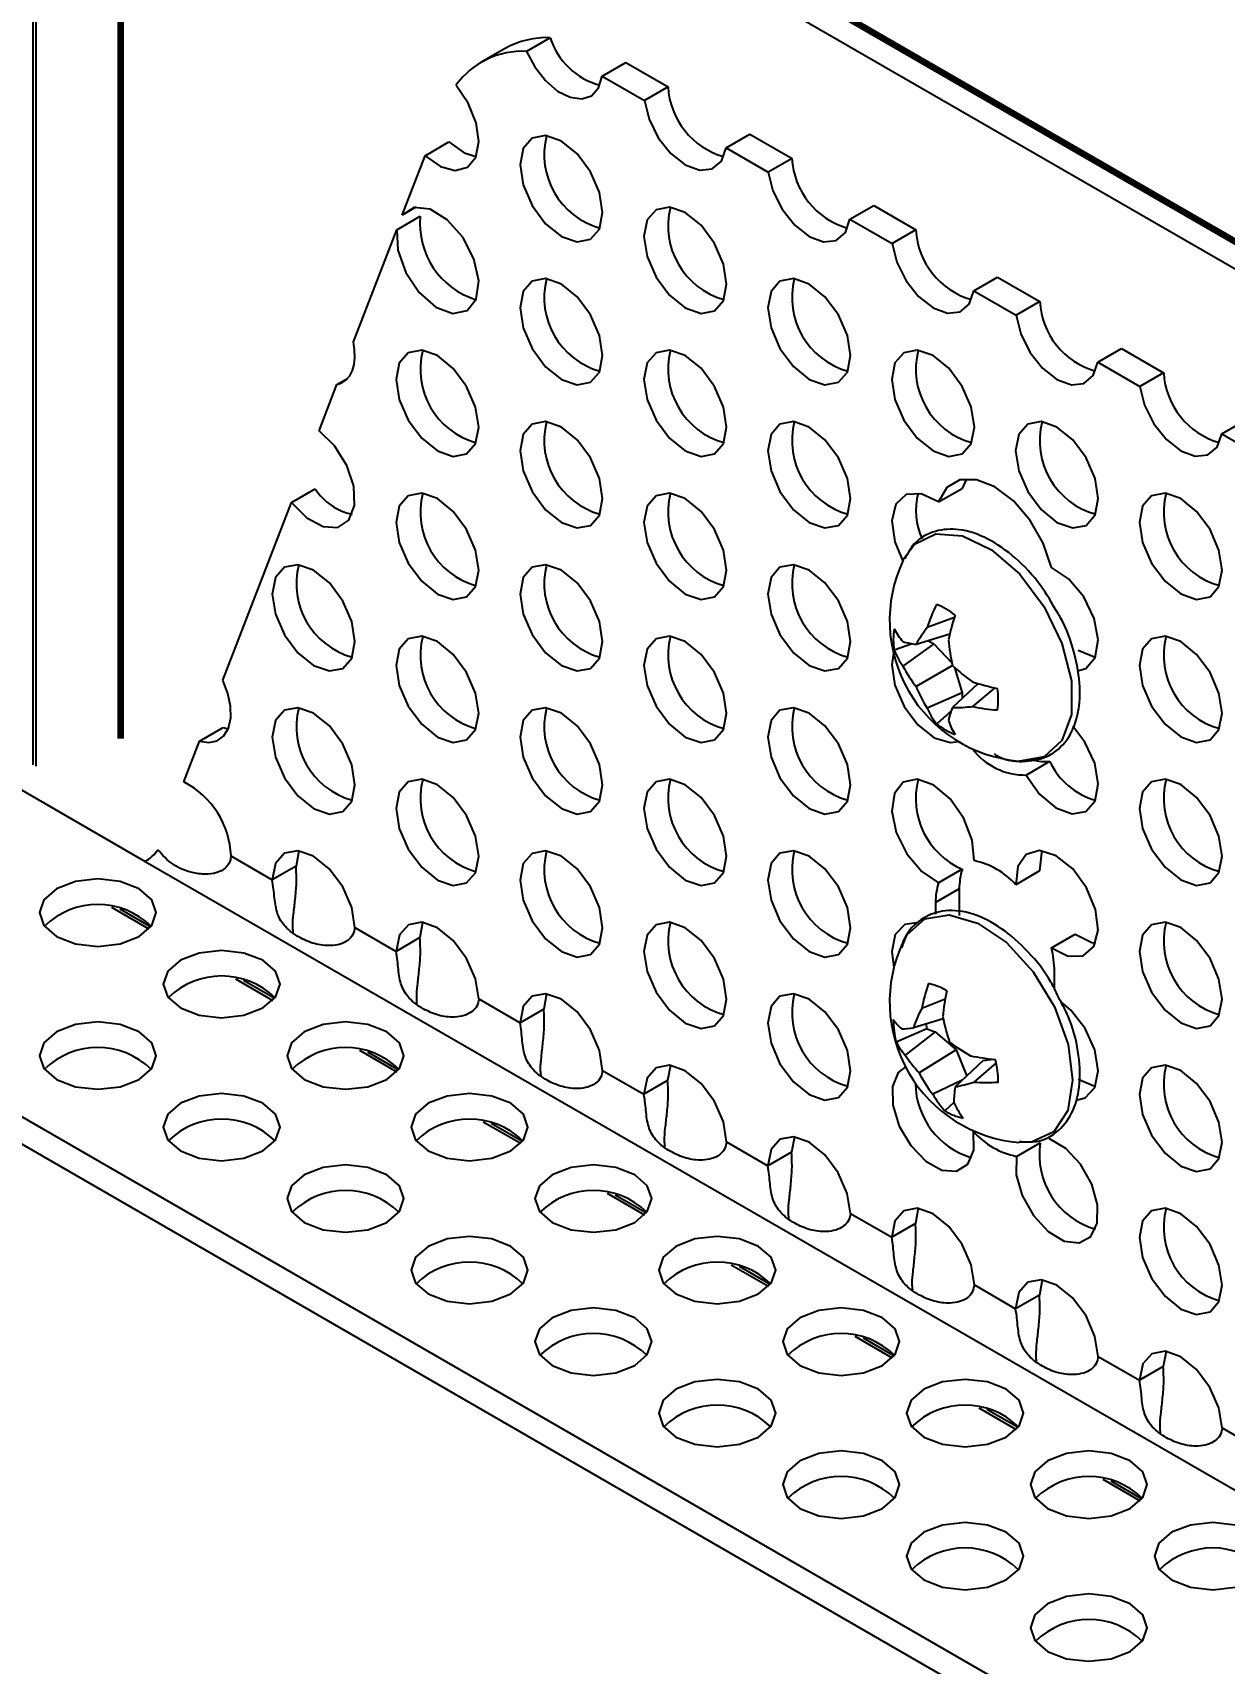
# Model space of a CAD drawing. Extents: x 0 to 13.3, y -7.3 to 0.
# Drawn here: x 2.824 to 4.1, y -6.412 to -4.666 of the extents above; entities that cross this region are included whole.
import ezdxf
from ezdxf import colors
from ezdxf.entities.mleader import LeaderData, LeaderLine
from ezdxf.math import Vec2, Vec3

# ---------------------------------------------------------------- set-up
doc = ezdxf.new("R2010")
doc.units = 0
doc.header["$LTSCALE"] = 0.5
doc.header["$MEASUREMENT"] = 0
doc.layers.get('0').update_dxf_attribs({"color": 255, "linetype": 'CONTINUOUS'})
for name, color, linetype in [('Brackets', 181, 'CONTINUOUS'), ('End Cap', 92, 'CONTINUOUS'), ('FAB DWG', 221, 'CONTINUOUS'), ('Hardware', 242, 'CONTINUOUS')]:
    doc.layers.add(name, color=color, linetype=linetype)
doc.styles.add('LSAD_Standard', font='arial.ttf')

msp = doc.modelspace()

# ---------------------------------------------------------------- linework, layer by layer
at = {"transparency": 16777216}
for p, q in [((3.756, -5.2306), (3.757, -5.2285)), ((3.8319, -5.8418), (3.8312, -5.8422))]:
    msp.add_line(p, q, dxfattribs=at)
at = {"layer": 'Brackets', "transparency": 16777216}
for p, q in [((3.3784, -4.6714), (3.353, -4.686)), ((3.33, -4.683), (3.3046, -4.6977)), ((3.434, -4.7126), (3.4594, -4.698)), ((3.434, -4.7126), (3.4791, -4.7387)), ((3.4594, -4.698), (3.5045, -4.724)), ((3.5045, -4.724), (3.4791, -4.7387)), ((3.2445, -4.7977), (3.2699, -4.783)), ((3.5666, -4.7892), (3.592, -4.7745)), ((3.592, -4.7745), (3.6371, -4.8006)), ((3.22, -4.8612), (3.2445, -4.7977)), ((3.5666, -4.7892), (3.6117, -4.8152)), ((3.6371, -4.8006), (3.6117, -4.8152)), ((3.2345, -4.8528), (3.22, -4.8612)), ((3.6991, -4.8657), (3.7245, -4.851)), ((3.7245, -4.851), (3.7697, -4.8771)), ((3.214, -4.877), (3.2393, -4.8623)), ((3.6991, -4.8657), (3.7443, -4.8918)), ((3.1677, -4.9971), (3.214, -4.877)), ((3.7697, -4.8771), (3.7443, -4.8918)), ((3.8317, -4.9422), (3.8571, -4.9276)), ((3.8571, -4.9276), (3.9022, -4.9536)), ((3.8317, -4.9422), (3.8769, -4.9683)), ((3.9022, -4.9536), (3.8769, -4.9683)), ((3.9643, -5.0188), (3.9897, -5.0041)), ((3.9897, -5.0041), (4.0348, -5.0302)), ((3.9643, -5.0188), (4.0094, -5.0448)), ((3.131, -5.0922), (3.1501, -5.0427)), ((3.1501, -5.0427), (3.1615, -5.0361)), ((4.0348, -5.0302), (4.0094, -5.0448)), ((4.0969, -5.0953), (4.1223, -5.0807)), ((4.0969, -5.0953), (4.142, -5.1214)), ((3.8238, -5.1436), (3.819, -5.1538)), ((3.1015, -5.1688), (3.1269, -5.1542)), ((3.7937, -5.1684), (3.819, -5.1538)), ((3.0281, -5.3593), (3.1015, -5.1688)), ((3.0029, -5.4246), (3.0283, -5.4099)), ((3.0283, -5.4099), (3.0338, -5.4111)), ((2.9862, -5.4679), (3.0029, -5.4246)), ((3.8878, -5.4607), (3.9131, -5.446)), ((2.7682, -5.4511), (2.945, -5.5531)), ((3.0367, -5.5473), (3.0809, -5.5728)), ((3.1092, -5.5418), (3.1063, -5.5582)), ((2.945, -5.5531), (4.7127, -6.5736)), ((3.1063, -5.5582), (3.0809, -5.5728)), ((3.8193, -5.5613), (3.7939, -5.576)), ((3.902, -5.5634), (3.8766, -5.5781)), ((3.816, -5.5826), (3.7907, -5.5973)), ((3.816, -5.5826), (3.816, -5.611)), ((3.7907, -5.5973), (3.7907, -5.6096)), ((3.2418, -5.6184), (3.2389, -5.6347)), ((2.4655, -5.6258), (4.9713, -7.0724)), ((3.1693, -5.6238), (3.2135, -5.6494)), ((3.2389, -5.6347), (3.2135, -5.6494)), ((3.9147, -5.6457), (3.9401, -5.6311)), ((2.4655, -5.6551), (4.9713, -7.1017)), ((3.9179, -5.6898), (3.9179, -5.6708)), ((3.3019, -5.7004), (3.3461, -5.7259)), ((3.3744, -5.6949), (3.3714, -5.7112)), ((3.3714, -5.7112), (3.3461, -5.7259)), ((3.4344, -5.7769), (3.4786, -5.8024)), ((3.507, -5.7714), (3.504, -5.7878)), ((3.504, -5.7878), (3.4786, -5.8024)), ((3.6396, -5.848), (3.6366, -5.8643)), ((3.567, -5.8535), (3.6112, -5.879)), ((3.6366, -5.8643), (3.6112, -5.879)), ((3.8774, -5.8689), (3.9028, -5.8543)), ((3.6996, -5.93), (3.7438, -5.9555)), ((3.7721, -5.9245), (3.7692, -5.9409)), ((3.7692, -5.9409), (3.7438, -5.9555)), ((3.9047, -6.0011), (3.9018, -6.0174)), ((3.8322, -6.0065), (3.8764, -6.0321)), ((3.9018, -6.0174), (3.8764, -6.0321)), ((3.9648, -6.0831), (4.009, -6.1086)), ((4.0373, -6.0776), (4.0344, -6.0939)), ((4.0344, -6.0939), (4.009, -6.1086)), ((4.0974, -6.1596), (4.1416, -6.1851))]:
    msp.add_line(p, q, dxfattribs=at)
at = {"layer": 'Brackets', "transparency": 16777216, "flags": 128}
for points in [[(3.353, -4.686), (3.3619, -4.7027), (3.3733, -4.7173), (3.3862, -4.7285), (3.3996, -4.7352), (3.412, -4.737), (3.4225, -4.7335), (3.4301, -4.7251), (3.434, -4.7126)], [(3.2445, -4.7977), (3.2608, -4.8092), (3.2766, -4.8136), (3.2898, -4.8101), (3.2987, -4.7993), (3.3019, -4.7826), (3.299, -4.7624), (3.2905, -4.7413), (3.2775, -4.7224)], [(3.4791, -4.7387), (3.4841, -4.7587), (3.4939, -4.7785), (3.5074, -4.7955), (3.5228, -4.8076), (3.5383, -4.8133), (3.5517, -4.8118), (3.5616, -4.8034), (3.5666, -4.7892)], [(3.2699, -4.783), (3.2861, -4.7946), (3.2989, -4.7987)], [(3.3903, -4.7821), (3.3733, -4.7762), (3.359, -4.779), (3.3494, -4.79), (3.3461, -4.8076), (3.3494, -4.829), (3.359, -4.8511), (3.3733, -4.8705), (3.3903, -4.8841), (3.4072, -4.89), (3.4215, -4.8872), (3.4311, -4.8762), (3.4344, -4.8586), (3.4311, -4.8371), (3.4215, -4.815), (3.4072, -4.7957), (3.3903, -4.7821)], [(3.6117, -4.8152), (3.6167, -4.8352), (3.6265, -4.855), (3.64, -4.872), (3.6554, -4.8841), (3.6708, -4.8898), (3.6843, -4.8884), (3.6942, -4.88), (3.6991, -4.8657)], [(3.5228, -4.8586), (3.5059, -4.8527), (3.4916, -4.8555), (3.482, -4.8665), (3.4786, -4.8841), (3.482, -4.9056), (3.4916, -4.9277), (3.5059, -4.947), (3.5228, -4.9607), (3.5398, -4.9665), (3.5541, -4.9638), (3.5637, -4.9527), (3.567, -4.9351), (3.5637, -4.9137), (3.5541, -4.8916), (3.5398, -4.8722), (3.5228, -4.8586)], [(3.214, -4.877), (3.2151, -4.8989), (3.2237, -4.9226), (3.2381, -4.9442), (3.256, -4.9597), (3.2741, -4.9665), (3.2894, -4.9635), (3.2992, -4.9511), (3.3018, -4.9315), (3.2967, -4.9081), (3.2848, -4.885), (3.2682, -4.8662), (3.2498, -4.8549), (3.2327, -4.8531), (3.22, -4.8612)], [(3.7443, -4.8918), (3.7493, -4.9118), (3.7591, -4.9315), (3.7726, -4.9485), (3.788, -4.9606), (3.8034, -4.9663), (3.8169, -4.9649), (3.8267, -4.9565), (3.8317, -4.9422)], [(3.3903, -4.9352), (3.3733, -4.9293), (3.359, -4.9321), (3.3494, -4.9431), (3.3461, -4.9607), (3.3494, -4.9821), (3.359, -5.0042), (3.3733, -5.0236), (3.3903, -5.0372), (3.4072, -5.0431), (3.4215, -5.0403), (3.4311, -5.0293), (3.4344, -5.0117), (3.4311, -4.9902), (3.4215, -4.9681), (3.4072, -4.9488), (3.3903, -4.9352)], [(3.6554, -4.9351), (3.6385, -4.9293), (3.6242, -4.932), (3.6146, -4.9431), (3.6112, -4.9607), (3.6146, -4.9821), (3.6242, -5.0042), (3.6385, -5.0235), (3.6554, -5.0372), (3.6723, -5.0431), (3.6867, -5.0403), (3.6963, -5.0293), (3.6996, -5.0117), (3.6963, -4.9902), (3.6867, -4.9681), (3.6723, -4.9488), (3.6554, -4.9351)], [(3.8769, -4.9683), (3.8818, -4.9883), (3.8917, -5.0081), (3.9052, -5.0251), (3.9206, -5.0372), (3.936, -5.0429), (3.9495, -5.0414), (3.9593, -5.0331), (3.9643, -5.0188)], [(3.1501, -5.0427), (3.1554, -5.0408), (3.16, -5.0376), (3.1638, -5.0332), (3.1666, -5.0276), (3.1685, -5.0211), (3.1693, -5.0137), (3.169, -5.0056), (3.1677, -4.9971)], [(3.2577, -5.0117), (3.2408, -5.0058), (3.2264, -5.0086), (3.2168, -5.0197), (3.2135, -5.0372), (3.2168, -5.0587), (3.2264, -5.0808), (3.2408, -5.1001), (3.2577, -5.1138), (3.2746, -5.1197), (3.2889, -5.1169), (3.2985, -5.1059), (3.3019, -5.0883), (3.2985, -5.0668), (3.2889, -5.0447), (3.2746, -5.0254), (3.2577, -5.0117)], [(3.5228, -5.0117), (3.5059, -5.0058), (3.4916, -5.0086), (3.482, -5.0196), (3.4786, -5.0372), (3.482, -5.0587), (3.4916, -5.0808), (3.5059, -5.1001), (3.5228, -5.1138), (3.5398, -5.1196), (3.5541, -5.1169), (3.5637, -5.1058), (3.567, -5.0882), (3.5637, -5.0668), (3.5541, -5.0447), (3.5398, -5.0253), (3.5228, -5.0117)], [(3.788, -5.0117), (3.7711, -5.0058), (3.7568, -5.0086), (3.7472, -5.0196), (3.7438, -5.0372), (3.7472, -5.0587), (3.7568, -5.0807), (3.7711, -5.1001), (3.788, -5.1137), (3.8049, -5.1196), (3.8193, -5.1168), (3.8288, -5.1058), (3.8322, -5.0882), (3.8288, -5.0667), (3.8193, -5.0447), (3.8049, -5.0253), (3.788, -5.0117)], [(4.0094, -5.0448), (4.0144, -5.0649), (4.0243, -5.0846), (4.0378, -5.1016), (4.0532, -5.1137), (4.0686, -5.1194), (4.0821, -5.118), (4.0919, -5.1096), (4.0969, -5.0953)], [(3.1015, -5.1688), (3.1178, -5.1854), (3.1352, -5.1948), (3.151, -5.1956), (3.1628, -5.1877), (3.1688, -5.1722), (3.168, -5.1516), (3.1605, -5.1292), (3.1475, -5.1083), (3.131, -5.0922)], [(3.3903, -5.0883), (3.3733, -5.0824), (3.359, -5.0852), (3.3494, -5.0962), (3.3461, -5.1138), (3.3494, -5.1352), (3.359, -5.1573), (3.3733, -5.1767), (3.3903, -5.1903), (3.4072, -5.1962), (3.4215, -5.1934), (3.4311, -5.1824), (3.4344, -5.1648), (3.4311, -5.1433), (3.4215, -5.1212), (3.4072, -5.1019), (3.3903, -5.0883)], [(3.6554, -5.0882), (3.6385, -5.0824), (3.6242, -5.0851), (3.6146, -5.0962), (3.6112, -5.1138), (3.6146, -5.1352), (3.6242, -5.1573), (3.6385, -5.1767), (3.6554, -5.1903), (3.6723, -5.1962), (3.6867, -5.1934), (3.6963, -5.1824), (3.6996, -5.1648), (3.6963, -5.1433), (3.6867, -5.1212), (3.6723, -5.1019), (3.6554, -5.0882)], [(3.9206, -5.0882), (3.9037, -5.0823), (3.8893, -5.0851), (3.8798, -5.0961), (3.8764, -5.1137), (3.8798, -5.1352), (3.8893, -5.1573), (3.9037, -5.1766), (3.9206, -5.1903), (3.9375, -5.1962), (3.9518, -5.1934), (3.9614, -5.1823), (3.9648, -5.1648), (3.9614, -5.1433), (3.9518, -5.1212), (3.9375, -5.1019), (3.9206, -5.0882)], [(3.9149, -5.2385), (3.9059, -5.2126), (3.8919, -5.1881), (3.8741, -5.1673), (3.8543, -5.1523), (3.8345, -5.1445), (3.8167, -5.1447), (3.8026, -5.153), (3.7937, -5.1684)], [(3.2577, -5.1648), (3.2408, -5.1589), (3.2264, -5.1617), (3.2168, -5.1728), (3.2135, -5.1903), (3.2168, -5.2118), (3.2264, -5.2339), (3.2408, -5.2532), (3.2577, -5.2669), (3.2746, -5.2728), (3.2889, -5.27), (3.2985, -5.259), (3.3019, -5.2414), (3.2985, -5.2199), (3.2889, -5.1978), (3.2746, -5.1785), (3.2577, -5.1648)], [(3.5228, -5.1648), (3.5059, -5.1589), (3.4916, -5.1617), (3.482, -5.1727), (3.4786, -5.1903), (3.482, -5.2118), (3.4916, -5.2339), (3.5059, -5.2532), (3.5228, -5.2669), (3.5398, -5.2727), (3.5541, -5.27), (3.5637, -5.2589), (3.567, -5.2413), (3.5637, -5.2199), (3.5541, -5.1978), (3.5398, -5.1784), (3.5228, -5.1648)], [(3.7937, -5.1684), (3.7754, -5.1596), (3.7594, -5.1604), (3.7482, -5.1706), (3.7438, -5.1886), (3.747, -5.2112), (3.7555, -5.2316)], [(4.0532, -5.1647), (4.0363, -5.1589), (4.0219, -5.1617), (4.0123, -5.1727), (4.009, -5.1903), (4.0123, -5.2117), (4.0219, -5.2338), (4.0363, -5.2532), (4.0532, -5.2668), (4.0701, -5.2727), (4.0844, -5.2699), (4.094, -5.2589), (4.0974, -5.2413), (4.094, -5.2198), (4.0844, -5.1977), (4.0701, -5.1784), (4.0532, -5.1647)], [(3.1251, -5.2414), (3.1082, -5.2355), (3.0938, -5.2383), (3.0843, -5.2493), (3.0809, -5.2669), (3.0843, -5.2884), (3.0938, -5.3105), (3.1082, -5.3298), (3.1251, -5.3434), (3.142, -5.3493), (3.1563, -5.3465), (3.1659, -5.3355), (3.1693, -5.3179), (3.1659, -5.2965), (3.1563, -5.2744), (3.142, -5.255), (3.1251, -5.2414)], [(3.3903, -5.2414), (3.3733, -5.2355), (3.359, -5.2383), (3.3494, -5.2493), (3.3461, -5.2669), (3.3494, -5.2884), (3.359, -5.3104), (3.3733, -5.3298), (3.3903, -5.3434), (3.4072, -5.3493), (3.4215, -5.3465), (3.4311, -5.3355), (3.4344, -5.3179), (3.4311, -5.2964), (3.4215, -5.2743), (3.4072, -5.255), (3.3903, -5.2414)], [(3.6554, -5.2413), (3.6385, -5.2355), (3.6242, -5.2382), (3.6146, -5.2493), (3.6112, -5.2669), (3.6146, -5.2883), (3.6242, -5.3104), (3.6385, -5.3298), (3.6554, -5.3434), (3.6723, -5.3493), (3.6867, -5.3465), (3.6963, -5.3355), (3.6996, -5.3179), (3.6963, -5.2964), (3.6867, -5.2743), (3.6723, -5.255), (3.6554, -5.2413)], [(3.9425, -5.3493), (3.9514, -5.3467), (3.9616, -5.335), (3.9648, -5.3161), (3.9604, -5.2931), (3.9492, -5.27), (3.9331, -5.2507), (3.9149, -5.2385)], [(3.2577, -5.3179), (3.2408, -5.312), (3.2264, -5.3148), (3.2168, -5.3259), (3.2135, -5.3434), (3.2168, -5.3649), (3.2264, -5.387), (3.2408, -5.4063), (3.2577, -5.42), (3.2746, -5.4259), (3.2889, -5.4231), (3.2985, -5.4121), (3.3019, -5.3945), (3.2985, -5.373), (3.2889, -5.3509), (3.2746, -5.3316), (3.2577, -5.3179)], [(3.5228, -5.3179), (3.5059, -5.312), (3.4916, -5.3148), (3.482, -5.3258), (3.4786, -5.3434), (3.482, -5.3649), (3.4916, -5.387), (3.5059, -5.4063), (3.5228, -5.42), (3.5398, -5.4258), (3.5541, -5.4231), (3.5637, -5.412), (3.567, -5.3944), (3.5637, -5.373), (3.5541, -5.3509), (3.5398, -5.3315), (3.5228, -5.3179)], [(4.0532, -5.3178), (4.0363, -5.312), (4.0219, -5.3148), (4.0123, -5.3258), (4.009, -5.3434), (4.0123, -5.3648), (4.0219, -5.3869), (4.0363, -5.4063), (4.0532, -5.4199), (4.0701, -5.4258), (4.0844, -5.423), (4.094, -5.412), (4.0974, -5.3944), (4.094, -5.3729), (4.0844, -5.3508), (4.0701, -5.3315), (4.0532, -5.3178)], [(3.7456, -5.3302), (3.7438, -5.3426), (3.7471, -5.3646), (3.757, -5.3873), (3.7718, -5.4071), (3.7893, -5.4207), (3.8066, -5.4259), (3.8151, -5.4249)], [(3.9433, -5.3271), (3.9614, -5.3344), (3.9618, -5.3345)], [(3.0029, -5.4246), (3.0131, -5.426), (3.022, -5.424), (3.0291, -5.4187), (3.034, -5.4104), (3.0365, -5.3996), (3.0363, -5.387), (3.0334, -5.3733), (3.0281, -5.3593)], [(3.1251, -5.3945), (3.1082, -5.3886), (3.0938, -5.3914), (3.0843, -5.4024), (3.0809, -5.42), (3.0843, -5.4415), (3.0938, -5.4636), (3.1082, -5.4829), (3.1251, -5.4966), (3.142, -5.5024), (3.1563, -5.4996), (3.1659, -5.4886), (3.1693, -5.471), (3.1659, -5.4496), (3.1563, -5.4275), (3.142, -5.4081), (3.1251, -5.3945)], [(3.3903, -5.3945), (3.3733, -5.3886), (3.359, -5.3914), (3.3494, -5.4024), (3.3461, -5.42), (3.3494, -5.4415), (3.359, -5.4635), (3.3733, -5.4829), (3.3903, -5.4965), (3.4072, -5.5024), (3.4215, -5.4996), (3.4311, -5.4886), (3.4344, -5.471), (3.4311, -5.4495), (3.4215, -5.4274), (3.4072, -5.4081), (3.3903, -5.3945)], [(3.6554, -5.3944), (3.6385, -5.3886), (3.6242, -5.3913), (3.6146, -5.4024), (3.6112, -5.42), (3.6146, -5.4414), (3.6242, -5.4635), (3.6385, -5.4829), (3.6554, -5.4965), (3.6723, -5.5024), (3.6867, -5.4996), (3.6963, -5.4886), (3.6996, -5.471), (3.6963, -5.4495), (3.6867, -5.4274), (3.6723, -5.4081), (3.6554, -5.3944)], [(3.8878, -5.4607), (3.902, -5.4811), (3.9193, -5.4957), (3.9368, -5.5023), (3.9516, -5.4997), (3.9615, -5.4884), (3.9648, -5.4702), (3.961, -5.448), (3.9506, -5.4254), (3.9377, -5.4083)], [(3.2577, -5.471), (3.2408, -5.4651), (3.2264, -5.4679), (3.2168, -5.479), (3.2135, -5.4965), (3.2168, -5.518), (3.2264, -5.5401), (3.2408, -5.5594), (3.2577, -5.5731), (3.2746, -5.579), (3.2889, -5.5762), (3.2985, -5.5652), (3.3019, -5.5476), (3.2985, -5.5261), (3.2889, -5.504), (3.2746, -5.4847), (3.2577, -5.471)], [(3.5228, -5.471), (3.5059, -5.4651), (3.4916, -5.4679), (3.482, -5.4789), (3.4786, -5.4965), (3.482, -5.518), (3.4916, -5.5401), (3.5059, -5.5594), (3.5228, -5.5731), (3.5398, -5.5789), (3.5541, -5.5762), (3.5637, -5.5651), (3.567, -5.5475), (3.5637, -5.5261), (3.5541, -5.504), (3.5398, -5.4846), (3.5228, -5.471)], [(3.832, -5.5523), (3.83, -5.5304), (3.821, -5.5071), (3.8065, -5.4863), (3.7889, -5.4715), (3.7711, -5.4651), (3.7562, -5.4682), (3.7466, -5.4804), (3.7439, -5.4994), (3.7486, -5.5223), (3.7599, -5.5451), (3.7759, -5.5641), (3.7939, -5.576)], [(4.0532, -5.4709), (4.0363, -5.4651), (4.0219, -5.4679), (4.0123, -5.4789), (4.009, -5.4965), (4.0123, -5.5179), (4.0219, -5.54), (4.0363, -5.5594), (4.0532, -5.573), (4.0701, -5.5789), (4.0844, -5.5761), (4.094, -5.5651), (4.0974, -5.5475), (4.094, -5.526), (4.0844, -5.5039), (4.0701, -5.4846), (4.0532, -5.4709)], [(3.1693, -5.6238), (3.1659, -5.6024), (3.1563, -5.5804), (3.1419, -5.5612), (3.1251, -5.5476), (3.1082, -5.5417), (3.0939, -5.5444), (3.0843, -5.5554), (3.0809, -5.5728)], [(3.3903, -5.5476), (3.3733, -5.5417), (3.359, -5.5445), (3.3494, -5.5555), (3.3461, -5.5731), (3.3494, -5.5946), (3.359, -5.6166), (3.3733, -5.636), (3.3903, -5.6496), (3.4072, -5.6555), (3.4215, -5.6527), (3.4311, -5.6417), (3.4344, -5.6241), (3.4311, -5.6026), (3.4215, -5.5805), (3.4072, -5.5612), (3.3903, -5.5476)], [(3.6554, -5.5475), (3.6385, -5.5417), (3.6242, -5.5444), (3.6146, -5.5555), (3.6112, -5.5731), (3.6146, -5.5945), (3.6242, -5.6166), (3.6385, -5.636), (3.6554, -5.6496), (3.6723, -5.6555), (3.6867, -5.6527), (3.6963, -5.6417), (3.6996, -5.6241), (3.6963, -5.6026), (3.6867, -5.5805), (3.6723, -5.5612), (3.6554, -5.5475)], [(3.9147, -5.6457), (3.9327, -5.6546), (3.9487, -5.6541), (3.96, -5.6444), (3.9647, -5.6269), (3.962, -5.6047), (3.9524, -5.5815), (3.9375, -5.5611), (3.9197, -5.547), (3.9021, -5.5415), (3.8876, -5.5456), (3.8786, -5.5585), (3.8766, -5.5781)], [(3.9047, -5.5418), (3.904, -5.5438), (3.902, -5.5634)], [(2.9383, -5.5825), (2.9181, -5.5746), (2.8941, -5.5719), (2.8702, -5.5746), (2.85, -5.5825), (2.8364, -5.5942), (2.8316, -5.608), (2.8364, -5.6218), (2.85, -5.6335), (2.8702, -5.6413), (2.8941, -5.6441), (2.9181, -5.6413), (2.9383, -5.6335), (2.9519, -5.6218), (2.9566, -5.608), (2.9519, -5.5942), (2.9383, -5.5825)], [(3.3019, -5.7004), (3.2984, -5.679), (3.2888, -5.657), (3.2745, -5.6377), (3.2577, -5.6241), (3.2408, -5.6183), (3.2265, -5.621), (3.2169, -5.6319), (3.2135, -5.6494)], [(3.5228, -5.6241), (3.5059, -5.6182), (3.4916, -5.621), (3.482, -5.632), (3.4786, -5.6496), (3.482, -5.6711), (3.4916, -5.6932), (3.5059, -5.7125), (3.5228, -5.7262), (3.5398, -5.732), (3.5541, -5.7293), (3.5637, -5.7182), (3.567, -5.7006), (3.5637, -5.6792), (3.5541, -5.6571), (3.5398, -5.6377), (3.5228, -5.6241)], [(3.7732, -5.6185), (3.7729, -5.6184), (3.7577, -5.6205), (3.7474, -5.6315), (3.7438, -5.6496), (3.746, -5.6667)], [(4.0532, -5.624), (4.0363, -5.6182), (4.0219, -5.621), (4.0123, -5.632), (4.009, -5.6496), (4.0123, -5.671), (4.0219, -5.6931), (4.0363, -5.7125), (4.0532, -5.7261), (4.0701, -5.732), (4.0844, -5.7292), (4.094, -5.7182), (4.0974, -5.7006), (4.094, -5.6791), (4.0844, -5.657), (4.0701, -5.6377), (4.0532, -5.624)], [(3.9401, -5.6311), (3.9581, -5.64), (3.9618, -5.6407)], [(3.0709, -5.659), (3.0506, -5.6512), (3.0267, -5.6484), (3.0028, -5.6512), (2.9825, -5.659), (2.969, -5.6707), (2.9642, -5.6845), (2.969, -5.6983), (2.9825, -5.71), (3.0028, -5.7178), (3.0267, -5.7206), (3.0506, -5.7178), (3.0709, -5.71), (3.0845, -5.6983), (3.0892, -5.6845), (3.0845, -5.6707), (3.0709, -5.659)], [(3.4344, -5.7769), (3.431, -5.7555), (3.4214, -5.7335), (3.4071, -5.7143), (3.3903, -5.7007), (3.3734, -5.6948), (3.3591, -5.6975), (3.3495, -5.7084), (3.3461, -5.7259)], [(3.6554, -5.7006), (3.6385, -5.6948), (3.6242, -5.6975), (3.6146, -5.7086), (3.6112, -5.7262), (3.6146, -5.7476), (3.6242, -5.7697), (3.6385, -5.7891), (3.6554, -5.8027), (3.6723, -5.8086), (3.6867, -5.8058), (3.6963, -5.7948), (3.6996, -5.7772), (3.6963, -5.7557), (3.6867, -5.7336), (3.6723, -5.7143), (3.6554, -5.7006)], [(3.9411, -5.8087), (3.9509, -5.8063), (3.9612, -5.7953), (3.9648, -5.7772), (3.9612, -5.7548), (3.9509, -5.732), (3.9356, -5.7124), (3.9254, -5.7037)], [(2.9383, -5.7355), (2.9181, -5.7277), (2.8941, -5.725), (2.8702, -5.7277), (2.85, -5.7355), (2.8364, -5.7472), (2.8316, -5.7611), (2.8364, -5.7749), (2.85, -5.7866), (2.8702, -5.7944), (2.8941, -5.7971), (2.9181, -5.7944), (2.9383, -5.7866), (2.9519, -5.7749), (2.9566, -5.7611), (2.9519, -5.7472), (2.9383, -5.7355)], [(3.2035, -5.7355), (3.1832, -5.7277), (3.1593, -5.725), (3.1354, -5.7277), (3.1151, -5.7355), (3.1016, -5.7472), (3.0968, -5.7611), (3.1016, -5.7749), (3.1151, -5.7866), (3.1354, -5.7944), (3.1593, -5.7971), (3.1832, -5.7944), (3.2035, -5.7866), (3.2171, -5.7749), (3.2218, -5.7611), (3.2171, -5.7472), (3.2035, -5.7355)], [(3.567, -5.8535), (3.5636, -5.832), (3.554, -5.81), (3.5397, -5.7908), (3.5228, -5.7772), (3.506, -5.7713), (3.4917, -5.7741), (3.4821, -5.785), (3.4786, -5.8024)], [(3.7585, -5.7732), (3.7508, -5.7791), (3.7445, -5.794), (3.7448, -5.8141), (3.7517, -5.8364), (3.7641, -5.8574), (3.7802, -5.8739), (3.7974, -5.8835), (3.8132, -5.8847), (3.8252, -5.8772), (3.8315, -5.8623), (3.8312, -5.8422), (3.8312, -5.8422)], [(4.0532, -5.7771), (4.0363, -5.7713), (4.0219, -5.7741), (4.0123, -5.7851), (4.009, -5.8027), (4.0123, -5.8241), (4.0219, -5.8462), (4.0363, -5.8656), (4.0532, -5.8792), (4.0701, -5.8851), (4.0844, -5.8823), (4.094, -5.8713), (4.0974, -5.8537), (4.094, -5.8322), (4.0844, -5.8101), (4.0701, -5.7908), (4.0532, -5.7771)], [(3.9433, -5.7864), (3.961, -5.7937), (3.9618, -5.7938)], [(3.0709, -5.8121), (3.0506, -5.8043), (3.0267, -5.8015), (3.0028, -5.8043), (2.9825, -5.8121), (2.969, -5.8238), (2.9642, -5.8376), (2.969, -5.8514), (2.9825, -5.8631), (3.0028, -5.8709), (3.0267, -5.8737), (3.0506, -5.8709), (3.0709, -5.8631), (3.0845, -5.8514), (3.0892, -5.8376), (3.0845, -5.8238), (3.0709, -5.8121)], [(3.3361, -5.8121), (3.3158, -5.8043), (3.2919, -5.8015), (3.268, -5.8043), (3.2477, -5.8121), (3.2342, -5.8238), (3.2294, -5.8376), (3.2342, -5.8514), (3.2477, -5.8631), (3.268, -5.8709), (3.2919, -5.8737), (3.3158, -5.8709), (3.3361, -5.8631), (3.3496, -5.8514), (3.3544, -5.8376), (3.3496, -5.8238), (3.3361, -5.8121)], [(3.6996, -5.93), (3.6962, -5.9086), (3.6866, -5.8866), (3.6723, -5.8673), (3.6554, -5.8537), (3.6386, -5.8479), (3.6243, -5.8506), (3.6147, -5.8615), (3.6112, -5.879)], [(3.8774, -5.8689), (3.8771, -5.8887), (3.8834, -5.9108), (3.8954, -5.9321), (3.9112, -5.9492), (3.9284, -5.9595), (3.9445, -5.9615), (3.9569, -5.9548), (3.9638, -5.9405), (3.9641, -5.9208), (3.9578, -5.8986), (3.9458, -5.8774), (3.93, -5.8603), (3.9127, -5.85)], [(3.2035, -5.8886), (3.1832, -5.8808), (3.1593, -5.878), (3.1354, -5.8808), (3.1151, -5.8886), (3.1016, -5.9003), (3.0968, -5.9141), (3.1016, -5.9279), (3.1151, -5.9396), (3.1354, -5.9475), (3.1593, -5.9502), (3.1832, -5.9475), (3.2035, -5.9396), (3.2171, -5.9279), (3.2218, -5.9141), (3.2171, -5.9003), (3.2035, -5.8886)], [(3.4687, -5.8886), (3.4484, -5.8808), (3.4245, -5.878), (3.4006, -5.8808), (3.3803, -5.8886), (3.3667, -5.9003), (3.362, -5.9141), (3.3667, -5.9279), (3.3803, -5.9396), (3.4006, -5.9475), (3.4245, -5.9502), (3.4484, -5.9475), (3.4687, -5.9396), (3.4822, -5.9279), (3.487, -5.9141), (3.4822, -5.9003), (3.4687, -5.8886)], [(3.8322, -6.0065), (3.8288, -5.9851), (3.8192, -5.9631), (3.8049, -5.9439), (3.788, -5.9303), (3.7711, -5.9244), (3.7568, -5.9271), (3.7472, -5.9381), (3.7438, -5.9555)], [(4.0532, -5.9303), (4.0363, -5.9244), (4.0219, -5.9272), (4.0123, -5.9382), (4.009, -5.9558), (4.0123, -5.9772), (4.0219, -5.9993), (4.0363, -6.0187), (4.0532, -6.0323), (4.0701, -6.0382), (4.0844, -6.0354), (4.094, -6.0244), (4.0974, -6.0068), (4.094, -5.9853), (4.0844, -5.9632), (4.0701, -5.9439), (4.0532, -5.9303)], [(3.3361, -5.9652), (3.3158, -5.9573), (3.2919, -5.9546), (3.268, -5.9573), (3.2477, -5.9652), (3.2342, -5.9769), (3.2294, -5.9907), (3.2342, -6.0045), (3.2477, -6.0162), (3.268, -6.024), (3.2919, -6.0267), (3.3158, -6.024), (3.3361, -6.0162), (3.3496, -6.0045), (3.3544, -5.9907), (3.3496, -5.9769), (3.3361, -5.9652)], [(3.6013, -5.9652), (3.581, -5.9573), (3.5571, -5.9546), (3.5331, -5.9573), (3.5129, -5.9652), (3.4993, -5.9769), (3.4946, -5.9907), (3.4993, -6.0045), (3.5129, -6.0162), (3.5331, -6.024), (3.5571, -6.0267), (3.581, -6.024), (3.6013, -6.0162), (3.6148, -6.0045), (3.6196, -5.9907), (3.6148, -5.9769), (3.6013, -5.9652)], [(3.9648, -6.0831), (3.9613, -6.0617), (3.9517, -6.0397), (3.9374, -6.0204), (3.9206, -6.0068), (3.9037, -6.0009), (3.8894, -6.0037), (3.8798, -6.0146), (3.8764, -6.0321)], [(3.4687, -6.0417), (3.4484, -6.0339), (3.4245, -6.0311), (3.4006, -6.0339), (3.3803, -6.0417), (3.3667, -6.0534), (3.362, -6.0672), (3.3667, -6.081), (3.3803, -6.0927), (3.4006, -6.1005), (3.4245, -6.1033), (3.4484, -6.1005), (3.4687, -6.0927), (3.4822, -6.081), (3.487, -6.0672), (3.4822, -6.0534), (3.4687, -6.0417)], [(3.7338, -6.0417), (3.7136, -6.0339), (3.6896, -6.0311), (3.6657, -6.0339), (3.6455, -6.0417), (3.6319, -6.0534), (3.6271, -6.0672), (3.6319, -6.081), (3.6455, -6.0927), (3.6657, -6.1005), (3.6896, -6.1033), (3.7136, -6.1005), (3.7338, -6.0927), (3.7474, -6.081), (3.7521, -6.0672), (3.7474, -6.0534), (3.7338, -6.0417)], [(4.0974, -6.1596), (4.0939, -6.1382), (4.0843, -6.1162), (4.07, -6.0969), (4.0532, -6.0834), (4.0363, -6.0775), (4.022, -6.0802), (4.0124, -6.0911), (4.009, -6.1086)], [(3.6013, -6.1182), (3.581, -6.1104), (3.5571, -6.1077), (3.5331, -6.1104), (3.5129, -6.1182), (3.4993, -6.1299), (3.4946, -6.1437), (3.4993, -6.1576), (3.5129, -6.1693), (3.5331, -6.1771), (3.5571, -6.1798), (3.581, -6.1771), (3.6013, -6.1693), (3.6148, -6.1576), (3.6196, -6.1437), (3.6148, -6.1299), (3.6013, -6.1182)], [(3.8664, -6.1182), (3.8461, -6.1104), (3.8222, -6.1077), (3.7983, -6.1104), (3.778, -6.1182), (3.7645, -6.1299), (3.7597, -6.1437), (3.7645, -6.1576), (3.778, -6.1693), (3.7983, -6.1771), (3.8222, -6.1798), (3.8461, -6.1771), (3.8664, -6.1693), (3.88, -6.1576), (3.8847, -6.1437), (3.88, -6.1299), (3.8664, -6.1182)], [(3.7338, -6.1948), (3.7136, -6.1869), (3.6896, -6.1842), (3.6657, -6.1869), (3.6455, -6.1948), (3.6319, -6.2065), (3.6271, -6.2203), (3.6319, -6.2341), (3.6455, -6.2458), (3.6657, -6.2536), (3.6896, -6.2564), (3.7136, -6.2536), (3.7338, -6.2458), (3.7474, -6.2341), (3.7521, -6.2203), (3.7474, -6.2065), (3.7338, -6.1948)], [(3.999, -6.1948), (3.9787, -6.1869), (3.9548, -6.1842), (3.9309, -6.1869), (3.9106, -6.1948), (3.8971, -6.2065), (3.8923, -6.2203), (3.8971, -6.2341), (3.9106, -6.2458), (3.9309, -6.2536), (3.9548, -6.2564), (3.9787, -6.2536), (3.999, -6.2458), (4.0126, -6.2341), (4.0173, -6.2203), (4.0126, -6.2065), (3.999, -6.1948)], [(3.8664, -6.2713), (3.8461, -6.2635), (3.8222, -6.2607), (3.7983, -6.2635), (3.778, -6.2713), (3.7645, -6.283), (3.7597, -6.2968), (3.7645, -6.3106), (3.778, -6.3223), (3.7983, -6.3302), (3.8222, -6.3329), (3.8461, -6.3302), (3.8664, -6.3223), (3.88, -6.3106), (3.8847, -6.2968), (3.88, -6.283), (3.8664, -6.2713)], [(4.1316, -6.2713), (4.1113, -6.2635), (4.0874, -6.2607), (4.0635, -6.2635), (4.0432, -6.2713), (4.0296, -6.283), (4.0249, -6.2968), (4.0296, -6.3106), (4.0432, -6.3223), (4.0635, -6.3302), (4.0874, -6.3329), (4.1113, -6.3302), (4.1316, -6.3223), (4.1451, -6.3106), (4.1499, -6.2968), (4.1451, -6.283), (4.1316, -6.2713)], [(3.999, -6.3478), (3.9787, -6.34), (3.9548, -6.3373), (3.9309, -6.34), (3.9106, -6.3478), (3.8971, -6.3596), (3.8923, -6.3734), (3.8971, -6.3872), (3.9106, -6.3989), (3.9309, -6.4067), (3.9548, -6.4094), (3.9787, -6.4067), (3.999, -6.3989), (4.0126, -6.3872), (4.0173, -6.3734), (4.0126, -6.3596), (3.999, -6.3478)]]:
    msp.add_lwpolyline(points, dxfattribs=at)
at = {"layer": 'Brackets', "transparency": 16777216}
for centre, radius, start, end in [((3.3749, -4.7631), 0.0918, 87.7947, 119.3116), ((3.4513, -4.6483), 0.0765, 197.5856, 254.9744), ((3.3487, -4.7738), 0.0879, 87.1976, 144.1777), ((3.5866, -4.7195), 0.0823, 183.1178, 254.0875), ((3.4535, -4.7966), 0.0816, 165.6081, 254.3865), ((3.7192, -4.7961), 0.0823, 183.1178, 254.0875), ((3.5861, -4.8731), 0.0816, 165.6081, 254.3865), ((3.324, -4.8705), 0.0851, 174.4736, 252.8389), ((3.8518, -4.8726), 0.0823, 183.1178, 254.0875), ((3.4535, -4.9497), 0.0816, 165.6081, 254.3865), ((3.7186, -4.9497), 0.0816, 165.6081, 254.3865), ((3.9844, -4.9492), 0.0823, 183.1178, 254.0875), ((3.3209, -5.0263), 0.0816, 165.6081, 254.3865), ((3.5861, -5.0262), 0.0816, 165.6081, 254.3865), ((3.8512, -5.0262), 0.0816, 165.6081, 254.3865), ((4.117, -5.0257), 0.0823, 183.1178, 254.0875), ((3.4535, -5.1028), 0.0816, 165.6081, 254.3865), ((3.7186, -5.1028), 0.0816, 165.6081, 254.3865), ((3.9837, -5.1028), 0.0816, 165.5734, 254.6113), ((3.1791, -5.1208), 0.062, 212.5999, 258.115), ((3.3209, -5.1794), 0.0816, 165.6081, 254.3865), ((3.5861, -5.1793), 0.0816, 165.6081, 254.3865), ((3.8376, -5.1778), 0.0681, 163.9575, 206.196), ((4.1164, -5.1793), 0.0816, 165.6081, 254.3865), ((3.1883, -5.2559), 0.0816, 165.6081, 254.3865), ((3.4535, -5.2559), 0.0816, 165.6081, 254.3865), ((3.7186, -5.2559), 0.0816, 165.6081, 254.3865), ((3.3209, -5.3325), 0.0816, 165.6081, 254.3865), ((3.5861, -5.3324), 0.0816, 165.6081, 254.3865), ((4.1164, -5.3324), 0.0816, 165.6081, 254.3865), ((3.1883, -5.409), 0.0816, 165.6081, 254.3865), ((3.4535, -5.409), 0.0816, 165.6081, 254.3865), ((3.7186, -5.409), 0.0816, 165.6081, 254.3865), ((3.8867, -5.3892), 0.0715, 217.4201, 270.8866), ((3.9081, -5.4011), 0.0452, 252.825, 276.4223), ((3.9817, -5.415), 0.0753, 204.352, 254.671), ((2.9433, -5.551), 0.0935, 2.2574, 62.6347), ((3.3209, -5.4856), 0.0816, 165.6081, 254.3865), ((3.5861, -5.4855), 0.0816, 165.6081, 254.3865), ((3.8516, -5.4859), 0.0821, 165.4369, 246.8157), ((4.1164, -5.4855), 0.0816, 165.6081, 254.3865), ((2.9202, -5.5124), 0.0477, 301.2288, 323.3791), ((3.4535, -5.5621), 0.0816, 165.6081, 254.3865), ((3.7186, -5.5621), 0.0816, 165.6081, 254.3865), ((3.8816, -5.5817), 0.0655, 161.8821, 180.794), ((3.8146, -5.634), 0.0835, 42.0463, 77.9591), ((3.8562, -5.5964), 0.0655, 161.8821, 180.794), ((2.8941, -5.681), 0.0817, 45.6215, 134.3785), ((3.5861, -5.6386), 0.0816, 165.6081, 254.3865), ((4.1163, -5.6387), 0.0815, 165.3208, 254.4309), ((3.8127, -5.6717), 0.1052, 0.4944, 14.2692), ((3.0267, -5.7575), 0.0817, 45.6215, 134.3785), ((3.7186, -5.7152), 0.0816, 165.6081, 254.3865), ((2.8941, -5.8341), 0.0817, 45.6215, 134.3785), ((3.1593, -5.8341), 0.0817, 45.6215, 134.3785), ((4.1164, -5.7917), 0.0816, 165.6081, 254.3865), ((3.8534, -5.7897), 0.0842, 180.7205, 253.3023), ((3.0267, -5.9106), 0.0817, 45.6215, 134.3785), ((3.2919, -5.9106), 0.0817, 45.6215, 134.3785), ((3.8938, -5.7871), 0.0834, 221.3448, 258.6606), ((3.9848, -5.8671), 0.083, 171.0847, 253.9496), ((3.1593, -5.9871), 0.0817, 45.6215, 134.3785), ((3.4245, -5.9871), 0.0817, 45.6215, 134.3785), ((4.1164, -5.9448), 0.0816, 165.6081, 254.3865), ((3.2919, -6.0637), 0.0817, 45.6215, 134.3785), ((3.5571, -6.0637), 0.0817, 45.6215, 134.3785), ((3.4245, -6.1402), 0.0817, 45.6215, 134.3785), ((3.6896, -6.1402), 0.0817, 45.6215, 134.3785), ((3.5571, -6.2168), 0.0817, 45.6215, 134.3785), ((3.8222, -6.2168), 0.0817, 45.6215, 134.3785), ((3.6896, -6.2933), 0.0817, 45.6215, 134.3785), ((3.9548, -6.2933), 0.0817, 45.6215, 134.3785), ((3.8222, -6.3698), 0.0817, 45.6215, 134.3785), ((4.0874, -6.3698), 0.0817, 45.6215, 134.3785), ((3.9548, -6.4464), 0.0817, 45.6215, 134.3785)]:
    msp.add_arc(centre, radius, start, end, dxfattribs=at)
for points, knots in [([(3.0367, -5.5473), (3.0365, -5.5491), (3.0361, -5.5526), (3.0334, -5.5574), (3.0296, -5.5614), (3.0226, -5.5654), (3.0112, -5.5675), (2.9934, -5.5655), (2.9735, -5.5575), (2.9635, -5.5464), (2.9585, -5.5408)], [0, 0, 0, 0, 0.05807, 0.113787, 0.16918, 0.226316, 0.35263, 0.504646, 0.752076, 1, 1, 1, 1]), ([(3.1034, -5.6294), (3.1031, -5.6271), (3.1025, -5.6208), (3.1037, -5.6088), (3.1055, -5.5932), (3.1072, -5.5755), (3.1066, -5.5642), (3.1063, -5.5582)], [0, 0, 0, 0, 0.106623, 0.290736, 0.498507, 0.734007, 1, 1, 1, 1]), ([(3.1693, -5.6238), (3.1688, -5.6265), (3.1678, -5.6317), (3.1618, -5.6382), (3.1534, -5.6422), (3.141, -5.6439), (3.1254, -5.6418), (3.1088, -5.6344), (3.0947, -5.6244), (3.0872, -5.6125), (3.0844, -5.6014), (3.0832, -5.5923), (3.0824, -5.5823), (3.0814, -5.5761), (3.0809, -5.5728)], [0, 0, 0, 0, 0.060389, 0.119474, 0.182038, 0.252164, 0.372296, 0.501655, 0.644393, 0.76487, 0.821342, 0.877965, 0.936884, 1, 1, 1, 1]), ([(3.2359, -5.7059), (3.2357, -5.7036), (3.2351, -5.6974), (3.2363, -5.6853), (3.2381, -5.6698), (3.2398, -5.652), (3.2392, -5.6407), (3.2389, -5.6347)], [0, 0, 0, 0, 0.106623, 0.290736, 0.498507, 0.734007, 1, 1, 1, 1]), ([(3.3019, -5.7004), (3.3014, -5.703), (3.3004, -5.7083), (3.2944, -5.7147), (3.2859, -5.7187), (3.2736, -5.7205), (3.258, -5.7184), (3.2414, -5.711), (3.2273, -5.7009), (3.2198, -5.689), (3.2169, -5.6779), (3.2158, -5.6688), (3.215, -5.6589), (3.214, -5.6526), (3.2135, -5.6494)], [0, 0, 0, 0, 0.060389, 0.119474, 0.182038, 0.252164, 0.372296, 0.501655, 0.644393, 0.76487, 0.821342, 0.877965, 0.936884, 1, 1, 1, 1]), ([(3.3685, -5.7824), (3.3683, -5.7802), (3.3677, -5.7739), (3.3689, -5.7619), (3.3707, -5.7463), (3.3724, -5.7285), (3.3718, -5.7172), (3.3714, -5.7112)], [0, 0, 0, 0, 0.106623, 0.290736, 0.498507, 0.734007, 1, 1, 1, 1]), ([(3.4344, -5.7769), (3.434, -5.7796), (3.433, -5.7848), (3.4269, -5.7912), (3.4185, -5.7952), (3.4062, -5.797), (3.3906, -5.7949), (3.3739, -5.7875), (3.3599, -5.7774), (3.3523, -5.7656), (3.3495, -5.7545), (3.3483, -5.7454), (3.3476, -5.7354), (3.3466, -5.7291), (3.3461, -5.7259)], [0, 0, 0, 0, 0.060389, 0.119474, 0.182038, 0.252164, 0.372296, 0.501655, 0.644393, 0.76487, 0.821342, 0.877965, 0.936884, 1, 1, 1, 1]), ([(3.5011, -5.859), (3.5009, -5.8567), (3.5003, -5.8505), (3.5015, -5.8384), (3.5033, -5.8229), (3.505, -5.8051), (3.5044, -5.7938), (3.504, -5.7878)], [0, 0, 0, 0, 0.106623, 0.290736, 0.498507, 0.734007, 1, 1, 1, 1]), ([(3.567, -5.8535), (3.5665, -5.8561), (3.5656, -5.8614), (3.5595, -5.8678), (3.5511, -5.8718), (3.5388, -5.8735), (3.5232, -5.8714), (3.5065, -5.864), (3.4925, -5.854), (3.4849, -5.8421), (3.4821, -5.831), (3.4809, -5.8219), (3.4801, -5.8119), (3.4792, -5.8057), (3.4786, -5.8024)], [0, 0, 0, 0, 0.060389, 0.119474, 0.182038, 0.252164, 0.372296, 0.501655, 0.644393, 0.76487, 0.821342, 0.877965, 0.936884, 1, 1, 1, 1]), ([(3.6337, -5.9355), (3.6335, -5.9332), (3.6329, -5.927), (3.6341, -5.9149), (3.6358, -5.8994), (3.6375, -5.8816), (3.6369, -5.8703), (3.6366, -5.8643)], [0, 0, 0, 0, 0.106623, 0.290736, 0.498507, 0.734007, 1, 1, 1, 1]), ([(3.6996, -5.93), (3.6991, -5.9327), (3.6982, -5.9379), (3.6921, -5.9443), (3.6837, -5.9483), (3.6714, -5.9501), (3.6557, -5.948), (3.6391, -5.9406), (3.6251, -5.9305), (3.6175, -5.9187), (3.6147, -5.9075), (3.6135, -5.8984), (3.6127, -5.8885), (3.6117, -5.8822), (3.6112, -5.879)], [0, 0, 0, 0, 0.060389, 0.119474, 0.182038, 0.252164, 0.372296, 0.501655, 0.644393, 0.76487, 0.821342, 0.877965, 0.936884, 1, 1, 1, 1]), ([(3.7663, -6.0121), (3.766, -6.0098), (3.7654, -6.0035), (3.7667, -5.9915), (3.7684, -5.9759), (3.7701, -5.9582), (3.7695, -5.9469), (3.7692, -5.9409)], [0, 0, 0, 0, 0.106623, 0.290736, 0.498507, 0.734007, 1, 1, 1, 1]), ([(3.8322, -6.0065), (3.8317, -6.0092), (3.8307, -6.0144), (3.8247, -6.0209), (3.8163, -6.0249), (3.804, -6.0266), (3.7883, -6.0245), (3.7717, -6.0171), (3.7577, -6.007), (3.7501, -5.9952), (3.7473, -5.9841), (3.7461, -5.975), (3.7453, -5.965), (3.7443, -5.9588), (3.7438, -5.9555)], [0, 0, 0, 0, 0.060389, 0.119474, 0.182038, 0.252164, 0.372296, 0.501655, 0.644393, 0.76487, 0.821342, 0.877965, 0.936884, 1, 1, 1, 1]), ([(3.8989, -6.0886), (3.8986, -6.0863), (3.898, -6.0801), (3.8992, -6.068), (3.901, -6.0525), (3.9027, -6.0347), (3.9021, -6.0234), (3.9018, -6.0174)], [0, 0, 0, 0, 0.106623, 0.290736, 0.498507, 0.734007, 1, 1, 1, 1]), ([(3.9648, -6.0831), (3.9643, -6.0857), (3.9633, -6.091), (3.9573, -6.0974), (3.9489, -6.1014), (3.9365, -6.1031), (3.9209, -6.1011), (3.9043, -6.0937), (3.8902, -6.0836), (3.8827, -6.0717), (3.8798, -6.0606), (3.8787, -6.0515), (3.8779, -6.0416), (3.8769, -6.0353), (3.8764, -6.0321)], [0, 0, 0, 0, 0.060389, 0.119474, 0.182038, 0.252164, 0.372296, 0.501655, 0.644393, 0.76487, 0.821342, 0.877965, 0.936884, 1, 1, 1, 1]), ([(4.0974, -6.1596), (4.0969, -6.1623), (4.0959, -6.1675), (4.0899, -6.1739), (4.0814, -6.1779), (4.0691, -6.1797), (4.0535, -6.1776), (4.0369, -6.1702), (4.0228, -6.1601), (4.0153, -6.1483), (4.0124, -6.1372), (4.0113, -6.1281), (4.0105, -6.1181), (4.0095, -6.1118), (4.009, -6.1086)], [0, 0, 0, 0, 0.060389, 0.119474, 0.182038, 0.252164, 0.372296, 0.501655, 0.644393, 0.76487, 0.821342, 0.877965, 0.936884, 1, 1, 1, 1]), ([(4.0314, -6.1651), (4.0312, -6.1629), (4.0306, -6.1566), (4.0318, -6.1446), (4.0336, -6.129), (4.0353, -6.1112), (4.0347, -6.0999), (4.0344, -6.0939)], [0, 0, 0, 0, 0.1066226, 0.2907357, 0.4985067, 0.7340068, 1, 1, 1, 1])]:
    msp.add_open_spline(points, degree=3, knots=knots, dxfattribs=at)
at = {"layer": 'End Cap', "transparency": 16777216}
for p, q in [((2.8248, -2.5368), (2.8248, -5.4496)), ((2.8277, -2.5409), (2.8277, -5.4512)), ((2.9089, -5.6022), (2.9489, -5.6253)), ((2.9176, -5.6038), (2.9509, -5.6231)), ((3.0415, -5.6788), (3.0815, -5.7019)), ((3.0502, -5.6804), (3.0835, -5.6996)), ((3.1741, -5.7553), (3.2141, -5.7784)), ((3.1827, -5.7569), (3.2161, -5.7762)), ((3.3067, -5.8318), (3.3467, -5.8549)), ((3.3153, -5.8335), (3.3487, -5.8527)), ((3.4393, -5.9084), (3.4793, -5.9315)), ((3.4479, -5.91), (3.4812, -5.9292)), ((3.5718, -5.9849), (3.6119, -6.008)), ((3.5805, -5.9865), (3.6138, -6.0058)), ((3.7044, -6.0615), (3.7444, -6.0846)), ((3.7131, -6.0631), (3.7464, -6.0823)), ((3.837, -6.138), (3.877, -6.1611)), ((3.8457, -6.1396), (3.879, -6.1588)), ((3.9696, -6.2145), (4.0096, -6.2376)), ((3.9782, -6.2161), (4.0116, -6.2354))]:
    msp.add_line(p, q, dxfattribs=at)
at = {"layer": 'FAB DWG', "color": 1, "lineweight": 90, "ltscale": 0.5, "transparency": 16777216}
msp.add_lwpolyline([(5.0398, -6.6461), (5.0398, -3.6931), (2.9185, -2.4684), (2.9185, -5.4215)], dxfattribs=at)
msp.add_lwpolyline([(4.3791, -5.0443), (3.3803, -4.4676), (3.3803, -3.3142), (4.3791, -3.8909)], close=True, dxfattribs=at)
at = {"layer": 'Hardware', "transparency": 16777216}
for p, q in [((3.4256, -4.5231), (4.283, -5.0181)), ((3.8108, -5.2922), (3.7816, -5.3029)), ((3.7658, -5.3201), (3.7464, -5.3271)), ((3.7887, -5.3201), (3.7558, -5.3443)), ((3.8059, -5.31), (3.7698, -5.321)), ((3.7833, -5.3169), (3.7887, -5.3201)), ((3.7887, -5.3201), (3.8082, -5.3406)), ((3.8088, -5.3435), (3.7698, -5.366)), ((3.811, -5.3455), (3.8191, -5.3726)), ((3.8191, -5.3726), (3.7816, -5.389)), ((3.8363, -5.3628), (3.8088, -5.3885)), ((3.8191, -5.3726), (3.8191, -5.3789)), ((3.8542, -5.3675), (3.8304, -5.3873)), ((3.801, -5.7006), (3.7759, -5.7105)), ((3.7989, -5.7215), (3.767, -5.7314)), ((3.7814, -5.7322), (3.7486, -5.7467)), ((3.7901, -5.7357), (3.7581, -5.7605)), ((3.7814, -5.7322), (3.7901, -5.7357)), ((3.7901, -5.7357), (3.8127, -5.7549)), ((3.8127, -5.7549), (3.7732, -5.7795)), ((3.8127, -5.7549), (3.8241, -5.7829)), ((3.8418, -5.7663), (3.8117, -5.7946)), ((3.8556, -5.7688), (3.8317, -5.7894)), ((3.8418, -5.7663), (3.8526, -5.7648)), ((3.8193, -5.7874), (3.7877, -5.8024)), ((3.8101, -5.8112), (3.8007, -5.8202))]:
    msp.add_line(p, q, dxfattribs=at)
at = {"layer": 'Hardware', "transparency": 16777216, "flags": 128}
for points in [[(3.757, -5.2285), (3.7682, -5.2137), (3.7911, -5.2026), (3.8196, -5.2046), (3.8507, -5.2195), (3.8808, -5.2458), (3.9069, -5.2805), (3.926, -5.3199), (3.9361, -5.3597), (3.9361, -5.3957), (3.926, -5.4238), (3.9069, -5.4412), (3.8808, -5.4458), (3.8801, -5.4457)], [(3.756, -5.6389), (3.76, -5.6317), (3.7792, -5.6146), (3.8054, -5.6102), (3.8356, -5.6191), (3.8666, -5.6401), (3.8951, -5.6712), (3.9178, -5.7089), (3.9325, -5.749), (3.9374, -5.7874), (3.9321, -5.8197), (3.9171, -5.8426), (3.8941, -5.8535), (3.8801, -5.854)]]:
    msp.add_lwpolyline(points, dxfattribs=at)
at = {"layer": 'Hardware', "transparency": 16777216}
for centre, radius, start, end in [((3.8925, -5.2952), 0.151, 154.7008, 265.2938), ((3.9646, -5.3627), 0.1925, 153.8836, 161.8938), ((3.7648, -5.3476), 0.0746, 51.1806, 68.8248), ((3.8201, -5.3157), 0.0746, 171.1794, 188.8206), ((3.8036, -5.2747), 0.0644, 207.294, 222.063), ((3.9144, -5.4029), 0.1662, 143.0124, 150.4521), ((4.0944, -5.3789), 0.2967, 162.4504, 167.78), ((3.7835, -5.2255), 0.0964, 253.2757, 261.8218), ((4.0273, -5.2949), 0.2238, 185.4463, 192.5419), ((3.8156, -5.3002), 0.0742, 201.2615, 216.3895), ((3.8795, -5.2799), 0.1394, 207.4879, 218.1386), ((3.9601, -5.1786), 0.2238, 227.4587, 234.5541), ((3.8993, -5.3141), 0.1395, 201.8619, 212.512), ((3.9209, -5.0784), 0.2967, 252.2217, 257.5505), ((3.7832, -5.3795), 0.0746, 351.1794, 8.8206), ((3.8497, -5.3593), 0.0743, 203.6114, 218.7372), ((3.8983, -5.4243), 0.0964, 158.1864, 166.735), ((3.8101, -5.2223), 0.1662, 269.5543, 276.9926), ((3.87, -5.199), 0.1925, 258.1085, 266.1181), ((3.8385, -5.3476), 0.0746, 231.1806, 248.8248), ((3.8658, -5.3824), 0.0645, 197.9392, 212.7056), ((3.8925, -5.7035), 0.151, 154.7008, 265.2938), ((3.9569, -5.7455), 0.1843, 160.4746, 169.0462), ((3.7721, -5.7408), 0.0579, 58.1508, 79.0536), ((4.063, -5.7456), 0.2659, 168.2746, 174.3279), ((3.7824, -5.6985), 0.0439, 212.8046, 230.4782), ((3.8382, -5.7228), 0.0927, 179.7067, 194.9638), ((3.9115, -5.7806), 0.1527, 152.679, 161.2227), ((4.0143, -5.6779), 0.2198, 190.869, 198.1928), ((3.7495, -5.5773), 0.1551, 271.8309, 276.47), ((3.8622, -5.7142), 0.0828, 189.1063, 192.6176), ((3.7979, -5.7232), 0.0545, 205.5267, 223.1686), ((3.8617, -5.6937), 0.1232, 212.8092, 224.1035), ((3.9397, -5.5646), 0.2261, 233.5871, 240.4153), ((3.8915, -5.4189), 0.3482, 259.5053, 263.9369), ((3.7651, -5.789), 0.0927, 359.7067, 14.9638), ((3.9087, -5.7093), 0.1527, 207.3799, 217.559), ((3.9076, -5.8111), 0.0973, 170.2394, 180.0597), ((3.7688, -5.5898), 0.2092, 281.8252, 287.4947), ((3.8459, -5.5823), 0.2075, 266.0792, 273.3077), ((3.8701, -5.756), 0.0945, 209.3252, 222.7108), ((3.8902, -5.7747), 0.0879, 204.5598, 217.2306), ((3.8312, -5.771), 0.0579, 238.1508, 259.0536)]:
    msp.add_arc(centre, radius, start, end, dxfattribs=at)
for points, knots in [([(3.9214, -5.2874), (3.9155, -5.2772), (3.9029, -5.255), (3.8765, -5.2272), (3.8466, -5.2062), (3.8169, -5.1963), (3.7895, -5.1982), (3.7683, -5.2096), (3.7609, -5.2235), (3.7579, -5.2292)], [0, 0, 0, 0, 0.133442, 0.2897, 0.446959, 0.605887, 0.746959, 0.897219, 1, 1, 1, 1]), ([(3.8534, -5.4381), (3.8547, -5.4389), (3.8661, -5.4456), (3.8867, -5.4473), (3.9128, -5.4418), (3.9324, -5.4245), (3.9437, -5.3988), (3.9466, -5.3666), (3.94, -5.3301), (3.9308, -5.3022), (3.9224, -5.289), (3.9214, -5.2874)], [0, 0, 0, 0, 0.018689, 0.164198, 0.291188, 0.425503, 0.557667, 0.695063, 0.837106, 0.979533, 1, 1, 1, 1]), ([(3.8076, -5.3925), (3.8067, -5.3932), (3.8015, -5.3976), (3.7962, -5.4021), (3.7918, -5.4058)], [0, 0, 0, 0, 0.160972, 1, 1, 1, 1]), ([(3.9235, -5.7009), (3.9206, -5.6946), (3.9118, -5.676), (3.8902, -5.649), (3.8616, -5.6234), (3.8308, -5.6078), (3.8017, -5.6039), (3.7767, -5.6125), (3.7603, -5.6273), (3.7559, -5.6411), (3.7544, -5.6458)], [0, 0, 0, 0, 0.073936, 0.219687, 0.366064, 0.51376, 0.662667, 0.792242, 0.928825, 1, 1, 1, 1]), ([(3.8805, -5.8529), (3.8867, -5.8533), (3.9024, -5.8544), (3.9235, -5.8425), (3.9393, -5.8206), (3.9463, -5.7913), (3.9443, -5.7566), (3.9363, -5.7249), (3.9267, -5.7068), (3.9235, -5.7009)], [0, 0, 0, 0, 0.10737, 0.270279, 0.426467, 0.584407, 0.749695, 0.917499, 1, 1, 1, 1])]:
    msp.add_open_spline(points, degree=3, knots=knots, dxfattribs=at)

# ---------------------------------------------------------------- leaders
at = {"layer": 'FAB DWG', "ltscale": 0.5, "transparency": 16777216}
ml = msp.add_multileader_mtext('Standard', dxfattribs=at)
ml.set_content('\\A1;{\\fArial|b1|i0|c0|p34;\\LWIRING NOTE:\\P}SEAL END PLATES WITH PLENUM RATED ALUMINUM TAPE', color=256, style='LSAD_Standard')
ml.set_leader_properties()
ml.build(insert=Vec2(0, 0))
ml.multileader.update_dxf_attribs({"text_left_attachment_type": 2, "dogleg_length": 0.36, "arrow_head_size": 0.1875})
ctx = ml.context
ctx.base_point, ctx.char_height, ctx.arrow_head_size, ctx.landing_gap_size, ctx.plane_origin = Vec3(0.0351, -4.74), 0.1875, 0.1875, 0.09, Vec3(5.7281, 13.667)
ctx.left_attachment, ctx.text_align_type = 2, 2
notes = []
notes.append((ctx, [(1, (1, 1, 0), (2.6922, -4.1118), (-1, 0), 0.1297, [(3, [(5.0398, -4.7117), (3.7329, -2.9386), (2.9185, -3.2986), (4.1467, -3.7567)], 0, [])])]))
ctx.mtext.insert, ctx.mtext.width, ctx.mtext.defined_height, ctx.mtext.alignment, ctx.mtext.flow_direction = Vec3(2.4726, -4.0181), 2.351815, 1.4978, 3, 5
for ctx, leaders in notes:
    for number, flags, end, landing, length, lines in leaders:
        leader = LeaderData()
        leader.index, (leader.has_last_leader_line, leader.has_dogleg_vector, leader.attachment_direction) = number, flags
        leader.last_leader_point, leader.dogleg_vector, leader.dogleg_length = Vec3(end), Vec3(landing), length
        for number, points, colour, breaks in lines:
            line = LeaderLine()
            line.index, line.vertices, line.color, line.breaks = number, Vec3.list(points), colors.encode_raw_color(colour), breaks
            leader.lines.append(line)
        ctx.leaders.append(leader)

doc.saveas('drawing.dxf')
